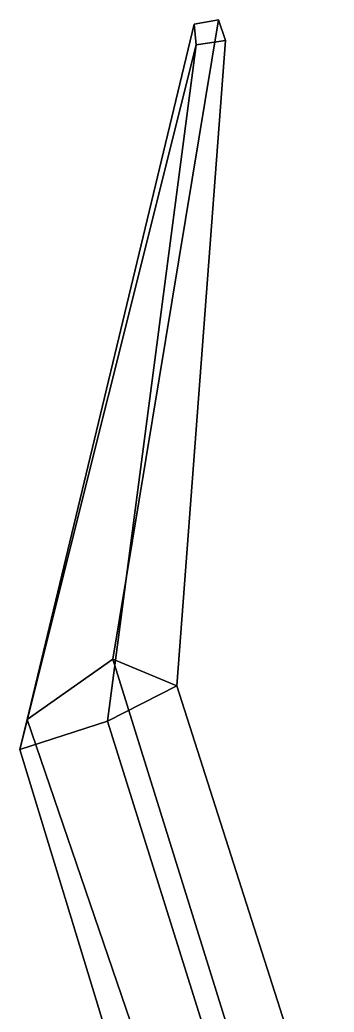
# Model space of a CAD drawing. Extents: x -92 to 92, y -96 to 103.
# Drawn here: x -45.7 to -29.1, y 50.3 to 102.7 of the extents above; entities that cross this region are included whole.
import ezdxf

# ---------------------------------------------------------------- set-up
doc = ezdxf.new("R2010")
doc.units = 0

msp = doc.modelspace()

# ---------------------------------------------------------------- linework, layer by layer
for points in [[(-45.746, 64.18, 35.218), (-45.356, 65.769, 38.599), (-36.535, 102.488, 1.918), (-36.436, 101.406, 2.163)], [(-45.356, 65.769, 38.599), (-40.834, 68.952, 39.327), (-35.252, 102.724, 1.894), (-36.535, 102.488, 1.918)], [(-40.834, 68.952, 39.327), (-37.45, 67.551, 34.486), (-34.883, 101.626, 1.921), (-35.252, 102.724, 1.894)], [(-36.436, 101.406, 2.163), (-36.535, 102.488, 1.918), (-35.252, 102.724, 1.894), (-34.883, 101.626, 1.921)], [(-41.115, 65.682, 30.291), (-45.746, 64.18, 35.218), (-36.436, 101.406, 2.163)], [(-36.436, 101.406, 2.163), (-34.883, 101.626, 1.921), (-37.45, 67.551, 34.486), (-41.115, 65.682, 30.291)], [(-36.34, 39.401, 50.075), (-32.42, 41.999, 50.469), (-40.834, 68.952, 39.327), (-45.356, 65.769, 38.599)], [(-32.42, 41.999, 50.469), (-29.135, 41.537, 47.681), (-37.45, 67.551, 34.486), (-40.834, 68.952, 39.327)], [(-29.135, 41.537, 47.681), (-32.775, 39.109, 42.543), (-41.115, 65.682, 30.291), (-37.45, 67.551, 34.486)], [(-37.557, 37.325, 46.48), (-36.34, 39.401, 50.075), (-45.356, 65.769, 38.599), (-45.746, 64.18, 35.218)], [(-32.775, 39.109, 42.543), (-37.557, 37.325, 46.48), (-45.746, 64.18, 35.218), (-41.115, 65.682, 30.291)]]:
    msp.add_3dface(points)

doc.saveas('drawing.dxf')
